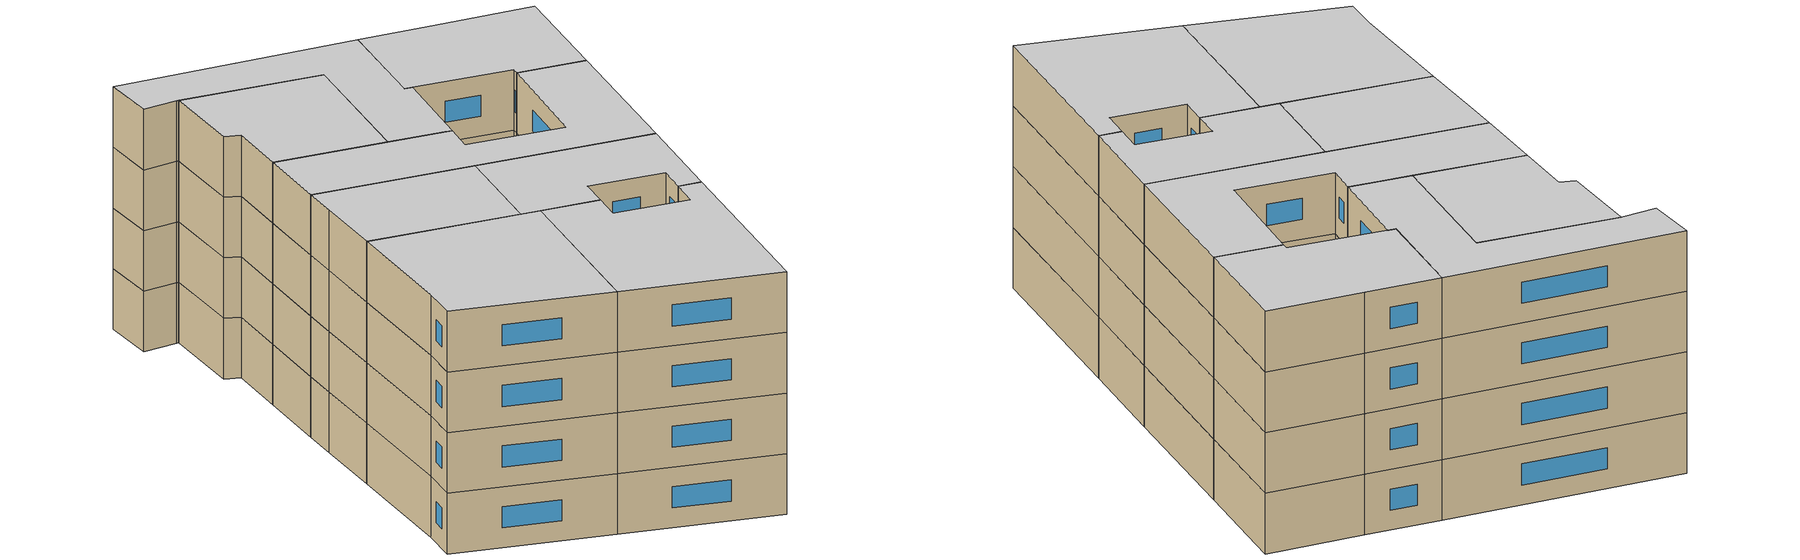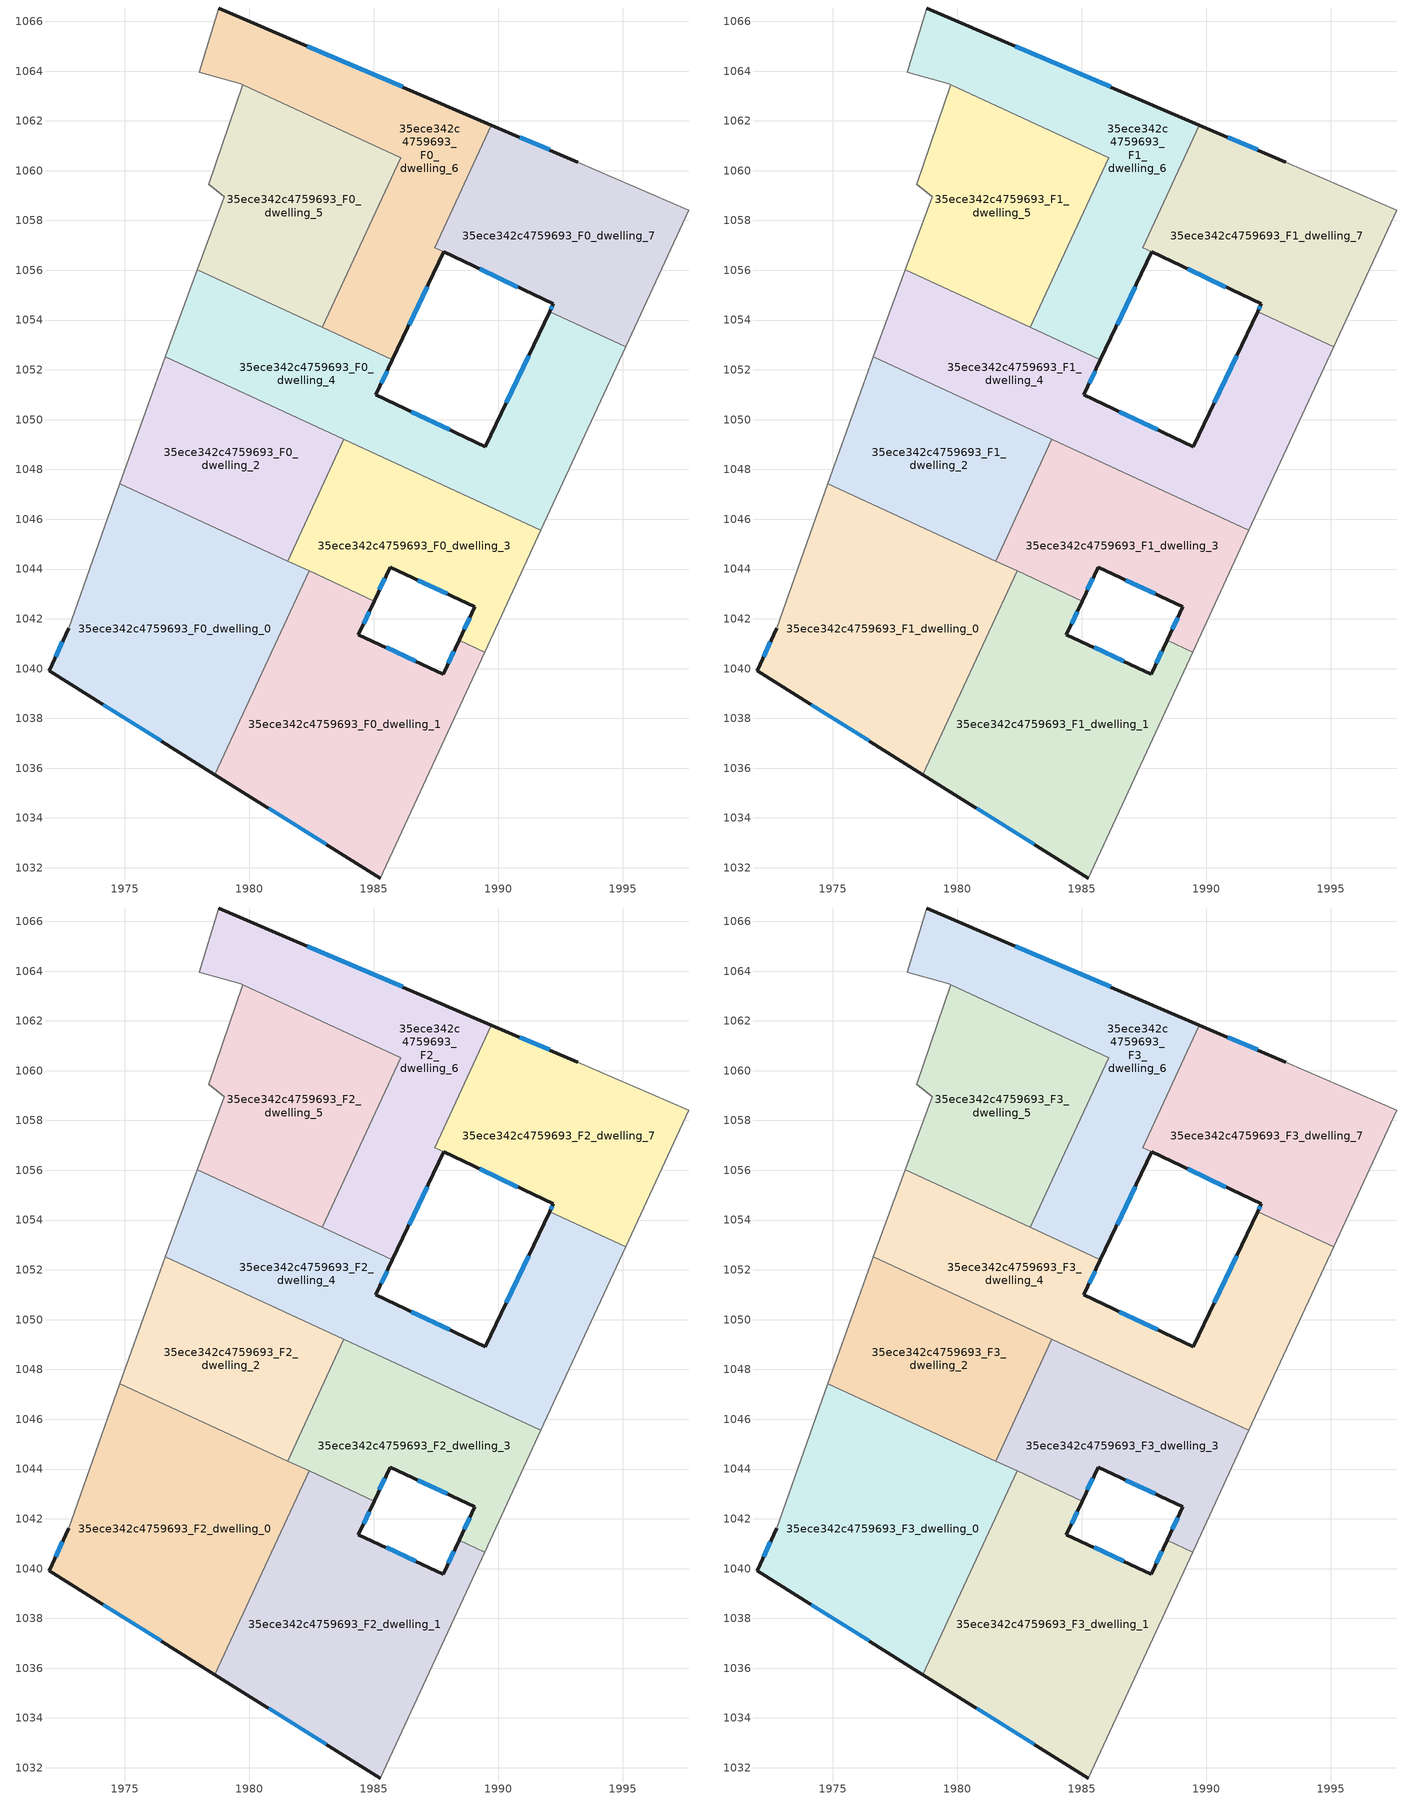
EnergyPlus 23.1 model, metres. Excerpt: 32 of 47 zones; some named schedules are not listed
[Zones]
35ece342c4759693_F0_dwelling_0
 floor ground (EU_floor_Construction): 1982.4,1043.92 1978.61,1035.74 1971.96,1039.91 1972.74,1041.63 1974.8,1047.43 z0
 wall outside (EU_wall_Construction): 1972.74,1041.63 1971.96,1039.91 1978.61,1035.74 z0:3
 wall to 35ece342c4759693_F0_dwelling_1 (EU_wall_Construction): 1978.61,1035.74 1982.4,1043.92 z0:3
 wall adiabatic (EU_wall_Construction): 1974.8,1047.43 1972.74,1041.63 z0:3
 wall to 35ece342c4759693_F0_dwelling_2 (EU_wall_Construction): 1981.54,1044.32 1974.8,1047.43 z0:3
 wall to 35ece342c4759693_F0_dwelling_3 (EU_wall_Construction): 1982.39,1043.92 1981.54,1044.32 z0:3
 window (EU_Window_Construction): 1974.12,1038.55 1976.45,1037.1 / 1972.49,1041.07 1972.21,1040.47 z0.98:2.02
35ece342c4759693_F0_dwelling_1
 floor ground (EU_floor_Construction): 1988.43,1041.14 1989.44,1040.67 1985.25,1031.59 1978.61,1035.74 1982.4,1043.92 1985.01,1042.71 1984.38,1041.37 1987.79,1039.77 z0
 wall outside (EU_wall_Construction): 1988.43,1041.14 1987.79,1039.77 1984.38,1041.37 1985.01,1042.71 / 1978.61,1035.74 1985.25,1031.59 z0:3
 wall to 35ece342c4759693_F0_dwelling_3 (EU_wall_Construction): 1989.44,1040.67 1988.43,1041.14 / 1985.01,1042.71 1982.4,1043.92 z0:3
 wall adiabatic (EU_wall_Construction): 1985.25,1031.59 1989.44,1040.67 z0:3
 window (EU_Window_Construction): 1986.68,1040.29 1985.49,1040.85 / 1988.22,1040.69 1988,1040.21 / 1980.77,1034.39 1983.09,1032.94 / 1984.58,1041.81 1984.8,1042.28 z0.98:2.02
35ece342c4759693_F0_dwelling_2
 floor ground (EU_floor_Construction): 1983.8,1049.21 1981.54,1044.32 1974.8,1047.43 1976.01,1050.85 1976.62,1052.52 z0
 wall adiabatic (EU_wall_Construction): 1976.62,1052.52 1976.01,1050.85 1974.8,1047.43 z0:3
 wall to 35ece342c4759693_F0_dwelling_3 (EU_wall_Construction): 1981.54,1044.32 1983.8,1049.21 z0:3
 wall to 35ece342c4759693_F0_dwelling_4 (EU_wall_Construction): 1983.8,1049.21 1976.62,1052.52 z0:3
35ece342c4759693_F0_dwelling_3
 floor ground (EU_floor_Construction): 1991.7,1045.55 1989.44,1040.67 1988.43,1041.14 1989.05,1042.48 1985.65,1044.08 1985.01,1042.71 1981.54,1044.32 1983.8,1049.21 z0
 wall outside (EU_wall_Construction): 1985.01,1042.71 1985.65,1044.08 1989.05,1042.48 1988.43,1041.14 z0:3
 wall adiabatic (EU_wall_Construction): 1989.44,1040.67 1991.7,1045.55 z0:3
 wall to 35ece342c4759693_F0_dwelling_4 (EU_wall_Construction): 1991.7,1045.55 1983.8,1049.21 z0:3
 window (EU_Window_Construction): 1986.75,1043.56 1987.94,1043 / 1985.22,1043.16 1985.44,1043.64 / 1988.85,1042.04 1988.63,1041.57 z0.98:2.02
35ece342c4759693_F0_dwelling_4
 floor ground (EU_floor_Construction): 1995.11,1052.93 1991.7,1045.55 1976.62,1052.52 1977.91,1056.03 1985.75,1052.41 1985.08,1051.01 1989.47,1048.91 1992.06,1054.34 z0
 wall outside (EU_wall_Construction): 1992.06,1054.34 1989.47,1048.91 1985.08,1051.01 1985.75,1052.41 z0:3
 wall adiabatic (EU_wall_Construction): 1977.91,1056.03 1976.62,1052.52 / 1991.7,1045.55 1995.11,1052.93 z0:3
 wall to 35ece342c4759693_F0_dwelling_7 (EU_wall_Construction): 1995.11,1052.93 1992.06,1054.34 z0:3
 wall to 35ece342c4759693_F0_dwelling_5 (EU_wall_Construction): 1982.93,1053.71 1977.91,1056.03 z0:3
 wall to 35ece342c4759693_F0_dwelling_6 (EU_wall_Construction): 1985.75,1052.41 1985.43,1052.55 1982.93,1053.71 z0:3
 window (EU_Window_Construction): 1985.3,1051.46 1985.53,1051.95 / 1988.04,1049.59 1986.51,1050.33 / 1991.22,1052.57 1990.31,1050.67 z0.98:2.02
35ece342c4759693_F0_dwelling_5
 floor ground (EU_floor_Construction): 1986.08,1060.51 1982.93,1053.71 1977.91,1056.03 1978.99,1058.96 1978.36,1059.46 1979.73,1063.44 z0
 wall adiabatic (EU_wall_Construction): 1979.73,1063.44 1978.36,1059.46 1978.99,1058.96 1977.91,1056.03 z0:3
 wall to 35ece342c4759693_F0_dwelling_6 (EU_wall_Construction): 1982.93,1053.71 1986.08,1060.51 1979.73,1063.44 z0:3
35ece342c4759693_F0_dwelling_6
 floor ground (EU_floor_Construction): 1989.72,1061.83 1987.45,1056.91 1987.81,1056.74 1985.75,1052.41 1985.43,1052.55 1982.93,1053.71 1986.08,1060.51 1979.73,1063.44 1979.74,1063.46 1979.64,1063.49 1977.99,1063.96 1978.77,1066.54 z0
 wall outside (EU_wall_Construction): 1989.72,1061.83 1978.77,1066.54 / 1985.75,1052.41 1987.81,1056.74 z0:3
 wall adiabatic (EU_wall_Construction): 1978.77,1066.54 1977.99,1063.96 1979.64,1063.49 1979.74,1063.46 1979.73,1063.44 z0:3
 wall to 35ece342c4759693_F0_dwelling_7 (EU_wall_Construction): 1987.81,1056.74 1987.45,1056.91 1989.72,1061.83 z0:3
 window (EU_Window_Construction): 1986.16,1063.36 1982.33,1065.01 / 1986.42,1053.82 1987.14,1055.33 z0.98:2.02
35ece342c4759693_F0_dwelling_7
 floor ground (EU_floor_Construction): 1997.65,1058.42 1995.11,1052.93 1992.06,1054.34 1992.21,1054.65 1987.81,1056.74 1987.45,1056.91 1989.72,1061.83 1993.19,1060.35 z0
 wall outside (EU_wall_Construction): 1993.19,1060.35 1989.72,1061.83 / 1987.81,1056.74 1992.21,1054.65 1992.06,1054.34 z0:3
 wall adiabatic (EU_wall_Construction): 1995.11,1052.93 1997.65,1058.42 1993.19,1060.35 z0:3
 window (EU_Window_Construction): 1992.06,1060.83 1990.85,1061.35 / 1992.16,1054.55 1992.11,1054.44 / 1989.24,1056.06 1990.78,1055.33 z0.98:2.02
35ece342c4759693_F1_dwelling_0
 floor to 35ece342c4759693_F0_dwelling_0 (EU_floor_Construction): 1982.4,1043.92 1978.61,1035.74 1971.96,1039.91 1972.74,1041.63 1974.8,1047.43 z3
 wall outside (EU_wall_Construction): 1972.74,1041.63 1971.96,1039.91 1978.61,1035.74 z3:6
 wall to 35ece342c4759693_F1_dwelling_1 (EU_wall_Construction): 1978.61,1035.74 1982.4,1043.92 z3:6
 wall adiabatic (EU_wall_Construction): 1974.8,1047.43 1972.74,1041.63 z3:6
 wall to 35ece342c4759693_F1_dwelling_2 (EU_wall_Construction): 1981.54,1044.32 1974.8,1047.43 z3:6
 wall to 35ece342c4759693_F1_dwelling_3 (EU_wall_Construction): 1982.39,1043.92 1981.54,1044.32 z3:6
 window (EU_Window_Construction): 1974.12,1038.55 1976.45,1037.1 / 1972.49,1041.07 1972.21,1040.47 z3.98:5.02
35ece342c4759693_F1_dwelling_1
 floor to 35ece342c4759693_F0_dwelling_1 (EU_floor_Construction): 1988.43,1041.14 1989.44,1040.67 1985.25,1031.59 1978.61,1035.74 1982.4,1043.92 1985.01,1042.71 1984.38,1041.37 1987.79,1039.77 z3
 wall outside (EU_wall_Construction): 1988.43,1041.14 1987.79,1039.77 1984.38,1041.37 1985.01,1042.71 / 1978.61,1035.74 1985.25,1031.59 z3:6
 wall to 35ece342c4759693_F1_dwelling_3 (EU_wall_Construction): 1989.44,1040.67 1988.43,1041.14 / 1985.01,1042.71 1982.4,1043.92 z3:6
 wall adiabatic (EU_wall_Construction): 1985.25,1031.59 1989.44,1040.67 z3:6
 window (EU_Window_Construction): 1986.68,1040.29 1985.49,1040.85 / 1988.22,1040.69 1988,1040.21 / 1980.77,1034.39 1983.09,1032.94 / 1984.58,1041.81 1984.8,1042.28 z3.98:5.02
35ece342c4759693_F1_dwelling_2
 floor to 35ece342c4759693_F0_dwelling_2 (EU_floor_Construction): 1983.8,1049.21 1981.54,1044.32 1974.8,1047.43 1976.01,1050.85 1976.62,1052.52 z3
 wall adiabatic (EU_wall_Construction): 1976.62,1052.52 1976.01,1050.85 1974.8,1047.43 z3:6
 wall to 35ece342c4759693_F1_dwelling_3 (EU_wall_Construction): 1981.54,1044.32 1983.8,1049.21 z3:6
 wall to 35ece342c4759693_F1_dwelling_4 (EU_wall_Construction): 1983.8,1049.21 1976.62,1052.52 z3:6
35ece342c4759693_F1_dwelling_3
 floor to 35ece342c4759693_F0_dwelling_3 (EU_floor_Construction): 1991.7,1045.55 1989.44,1040.67 1988.43,1041.14 1989.05,1042.48 1985.65,1044.08 1985.01,1042.71 1981.54,1044.32 1983.8,1049.21 z3
 wall outside (EU_wall_Construction): 1985.01,1042.71 1985.65,1044.08 1989.05,1042.48 1988.43,1041.14 z3:6
 wall adiabatic (EU_wall_Construction): 1989.44,1040.67 1991.7,1045.55 z3:6
 wall to 35ece342c4759693_F1_dwelling_4 (EU_wall_Construction): 1991.7,1045.55 1983.8,1049.21 z3:6
 window (EU_Window_Construction): 1986.75,1043.56 1987.94,1043 / 1985.22,1043.16 1985.44,1043.64 / 1988.85,1042.04 1988.63,1041.57 z3.98:5.02
35ece342c4759693_F1_dwelling_4
 floor to 35ece342c4759693_F0_dwelling_4 (EU_floor_Construction): 1995.11,1052.93 1991.7,1045.55 1976.62,1052.52 1977.91,1056.03 1985.75,1052.41 1985.08,1051.01 1989.47,1048.91 1992.06,1054.34 z3
 wall outside (EU_wall_Construction): 1992.06,1054.34 1989.47,1048.91 1985.08,1051.01 1985.75,1052.41 z3:6
 wall adiabatic (EU_wall_Construction): 1977.91,1056.03 1976.62,1052.52 / 1991.7,1045.55 1995.11,1052.93 z3:6
 wall to 35ece342c4759693_F1_dwelling_7 (EU_wall_Construction): 1995.11,1052.93 1992.06,1054.34 z3:6
 wall to 35ece342c4759693_F1_dwelling_5 (EU_wall_Construction): 1982.93,1053.71 1977.91,1056.03 z3:6
 wall to 35ece342c4759693_F1_dwelling_6 (EU_wall_Construction): 1985.75,1052.41 1985.43,1052.55 1982.93,1053.71 z3:6
 window (EU_Window_Construction): 1985.3,1051.46 1985.53,1051.95 / 1988.04,1049.59 1986.51,1050.33 / 1991.22,1052.57 1990.31,1050.67 z3.98:5.02
35ece342c4759693_F1_dwelling_5
 floor to 35ece342c4759693_F0_dwelling_5 (EU_floor_Construction): 1986.08,1060.51 1982.93,1053.71 1977.91,1056.03 1978.99,1058.96 1978.36,1059.46 1979.73,1063.44 z3
 wall adiabatic (EU_wall_Construction): 1979.73,1063.44 1978.36,1059.46 1978.99,1058.96 1977.91,1056.03 z3:6
 wall to 35ece342c4759693_F1_dwelling_6 (EU_wall_Construction): 1982.93,1053.71 1986.08,1060.51 1979.73,1063.44 z3:6
35ece342c4759693_F1_dwelling_6
 floor to 35ece342c4759693_F0_dwelling_6 (EU_floor_Construction): 1989.72,1061.83 1987.45,1056.91 1987.81,1056.74 1985.75,1052.41 1985.43,1052.55 1982.93,1053.71 1986.08,1060.51 1979.73,1063.44 1979.74,1063.46 1979.64,1063.49 1977.99,1063.96 1978.77,1066.54 z3
 wall outside (EU_wall_Construction): 1989.72,1061.83 1978.77,1066.54 / 1985.75,1052.41 1987.81,1056.74 z3:6
 wall adiabatic (EU_wall_Construction): 1978.77,1066.54 1977.99,1063.96 1979.64,1063.49 1979.74,1063.46 1979.73,1063.44 z3:6
 wall to 35ece342c4759693_F1_dwelling_7 (EU_wall_Construction): 1987.81,1056.74 1987.45,1056.91 1989.72,1061.83 z3:6
 window (EU_Window_Construction): 1986.16,1063.36 1982.33,1065.01 / 1986.42,1053.82 1987.14,1055.33 z3.98:5.02
35ece342c4759693_F1_dwelling_7
 floor to 35ece342c4759693_F0_dwelling_7 (EU_floor_Construction): 1997.65,1058.42 1995.11,1052.93 1992.06,1054.34 1992.21,1054.65 1987.45,1056.91 1989.72,1061.83 1993.19,1060.35 z3
 wall outside (EU_wall_Construction): 1993.19,1060.35 1989.72,1061.83 / 1987.81,1056.74 1992.21,1054.65 1992.06,1054.34 z3:6
 wall adiabatic (EU_wall_Construction): 1995.11,1052.93 1997.65,1058.42 1993.19,1060.35 z3:6
 window (EU_Window_Construction): 1992.06,1060.83 1990.85,1061.35 / 1992.16,1054.55 1992.11,1054.44 / 1989.24,1056.06 1990.78,1055.33 z3.98:5.02
35ece342c4759693_F2_dwelling_0
 floor to 35ece342c4759693_F1_dwelling_0 (EU_floor_Construction): 1982.4,1043.92 1978.61,1035.74 1971.96,1039.91 1972.74,1041.63 1974.8,1047.43 z6
 wall outside (EU_wall_Construction): 1972.74,1041.63 1971.96,1039.91 1978.61,1035.74 z6:9
 wall to 35ece342c4759693_F2_dwelling_1 (EU_wall_Construction): 1978.61,1035.74 1982.4,1043.92 z6:9
 wall adiabatic (EU_wall_Construction): 1974.8,1047.43 1972.74,1041.63 z6:9
 wall to 35ece342c4759693_F2_dwelling_2 (EU_wall_Construction): 1981.54,1044.32 1974.8,1047.43 z6:9
 wall to 35ece342c4759693_F2_dwelling_3 (EU_wall_Construction): 1982.39,1043.92 1981.54,1044.32 z6:9
 window (EU_Window_Construction): 1974.12,1038.55 1976.45,1037.1 / 1972.49,1041.07 1972.21,1040.47 z6.98:8.02
35ece342c4759693_F2_dwelling_1
 floor to 35ece342c4759693_F1_dwelling_1 (EU_floor_Construction): 1988.43,1041.14 1989.44,1040.67 1985.25,1031.59 1978.61,1035.74 1982.4,1043.92 1985.01,1042.71 1984.38,1041.37 1987.79,1039.77 z6
 wall outside (EU_wall_Construction): 1988.43,1041.14 1987.79,1039.77 1984.38,1041.37 1985.01,1042.71 / 1978.61,1035.74 1985.25,1031.59 z6:9
 wall to 35ece342c4759693_F2_dwelling_3 (EU_wall_Construction): 1989.44,1040.67 1988.43,1041.14 / 1985.01,1042.71 1982.4,1043.92 z6:9
 wall adiabatic (EU_wall_Construction): 1985.25,1031.59 1989.44,1040.67 z6:9
 window (EU_Window_Construction): 1986.68,1040.29 1985.49,1040.85 / 1988.22,1040.69 1988,1040.21 / 1980.77,1034.39 1983.09,1032.94 / 1984.58,1041.81 1984.8,1042.28 z6.98:8.02
35ece342c4759693_F2_dwelling_2
 floor to 35ece342c4759693_F1_dwelling_2 (EU_floor_Construction): 1983.8,1049.21 1981.54,1044.32 1974.8,1047.43 1976.01,1050.85 1976.62,1052.52 z6
 wall adiabatic (EU_wall_Construction): 1976.62,1052.52 1976.01,1050.85 1974.8,1047.43 z6:9
 wall to 35ece342c4759693_F2_dwelling_3 (EU_wall_Construction): 1981.54,1044.32 1983.8,1049.21 z6:9
 wall to 35ece342c4759693_F2_dwelling_4 (EU_wall_Construction): 1983.8,1049.21 1976.62,1052.52 z6:9
35ece342c4759693_F2_dwelling_3
 floor to 35ece342c4759693_F1_dwelling_3 (EU_floor_Construction): 1991.7,1045.55 1989.44,1040.67 1988.43,1041.14 1989.05,1042.48 1985.65,1044.08 1985.01,1042.71 1981.54,1044.32 1983.8,1049.21 z6
 wall outside (EU_wall_Construction): 1985.01,1042.71 1985.65,1044.08 1989.05,1042.48 1988.43,1041.14 z6:9
 wall adiabatic (EU_wall_Construction): 1989.44,1040.67 1991.7,1045.55 z6:9
 wall to 35ece342c4759693_F2_dwelling_4 (EU_wall_Construction): 1991.7,1045.55 1983.8,1049.21 z6:9
 window (EU_Window_Construction): 1986.75,1043.56 1987.94,1043 / 1985.22,1043.16 1985.44,1043.64 / 1988.85,1042.04 1988.63,1041.57 z6.98:8.02
35ece342c4759693_F2_dwelling_4
 floor to 35ece342c4759693_F1_dwelling_4 (EU_floor_Construction): 1995.11,1052.93 1991.7,1045.55 1976.62,1052.52 1977.91,1056.03 1985.75,1052.41 1985.08,1051.01 1989.47,1048.91 1992.06,1054.34 z6
 wall outside (EU_wall_Construction): 1992.06,1054.34 1989.47,1048.91 1985.08,1051.01 1985.75,1052.41 z6:9
 wall adiabatic (EU_wall_Construction): 1977.91,1056.03 1976.62,1052.52 / 1991.7,1045.55 1995.11,1052.93 z6:9
 wall to 35ece342c4759693_F2_dwelling_7 (EU_wall_Construction): 1995.11,1052.93 1992.06,1054.34 z6:9
 wall to 35ece342c4759693_F2_dwelling_5 (EU_wall_Construction): 1982.93,1053.71 1977.91,1056.03 z6:9
 wall to 35ece342c4759693_F2_dwelling_6 (EU_wall_Construction): 1985.75,1052.41 1985.43,1052.55 1982.93,1053.71 z6:9
 window (EU_Window_Construction): 1985.3,1051.46 1985.53,1051.95 / 1988.04,1049.59 1986.51,1050.33 / 1991.22,1052.57 1990.31,1050.67 z6.98:8.02
35ece342c4759693_F2_dwelling_5
 floor to 35ece342c4759693_F1_dwelling_5 (EU_floor_Construction): 1986.08,1060.51 1982.93,1053.71 1977.91,1056.03 1978.99,1058.96 1978.36,1059.46 1979.73,1063.44 z6
 wall adiabatic (EU_wall_Construction): 1979.73,1063.44 1978.36,1059.46 1978.99,1058.96 1977.91,1056.03 z6:9
 wall to 35ece342c4759693_F2_dwelling_6 (EU_wall_Construction): 1982.93,1053.71 1986.08,1060.51 1979.73,1063.44 z6:9
35ece342c4759693_F2_dwelling_6
 floor to 35ece342c4759693_F1_dwelling_6 (EU_floor_Construction): 1989.72,1061.83 1987.45,1056.91 1987.81,1056.74 1985.75,1052.41 1985.43,1052.55 1982.93,1053.71 1986.08,1060.51 1979.73,1063.44 1979.74,1063.46 1979.64,1063.49 1977.99,1063.96 1978.77,1066.54 z6
 wall outside (EU_wall_Construction): 1989.72,1061.83 1978.77,1066.54 / 1985.75,1052.41 1987.81,1056.74 z6:9
 wall adiabatic (EU_wall_Construction): 1978.77,1066.54 1977.99,1063.96 1979.64,1063.49 1979.74,1063.46 1979.73,1063.44 z6:9
 wall to 35ece342c4759693_F2_dwelling_7 (EU_wall_Construction): 1987.81,1056.74 1987.45,1056.91 1989.72,1061.83 z6:9
 window (EU_Window_Construction): 1986.16,1063.36 1982.33,1065.01 / 1986.42,1053.82 1987.14,1055.33 z6.98:8.02
35ece342c4759693_F2_dwelling_7
 floor to 35ece342c4759693_F1_dwelling_7 (EU_floor_Construction): 1997.65,1058.42 1995.11,1052.93 1992.06,1054.34 1992.21,1054.65 1987.45,1056.91 1989.72,1061.83 1993.19,1060.35 z6
 wall outside (EU_wall_Construction): 1993.19,1060.35 1989.72,1061.83 / 1987.81,1056.74 1992.21,1054.65 1992.06,1054.34 z6:9
 wall adiabatic (EU_wall_Construction): 1995.11,1052.93 1997.65,1058.42 1993.19,1060.35 z6:9
 window (EU_Window_Construction): 1992.06,1060.83 1990.85,1061.35 / 1992.16,1054.55 1992.11,1054.44 / 1989.24,1056.06 1990.78,1055.33 z6.98:8.02
35ece342c4759693_F3_dwelling_0
 floor to 35ece342c4759693_F2_dwelling_0 (EU_floor_Construction): 1982.4,1043.92 1978.61,1035.74 1971.96,1039.91 1972.74,1041.63 1974.8,1047.43 z9
 wall outside (EU_wall_Construction): 1972.74,1041.63 1971.96,1039.91 1978.61,1035.74 z9:12
 wall to 35ece342c4759693_F3_dwelling_1 (EU_wall_Construction): 1978.61,1035.74 1982.4,1043.92 z9:12
 wall adiabatic (EU_wall_Construction): 1974.8,1047.43 1972.74,1041.63 z9:12
 wall to 35ece342c4759693_F3_dwelling_2 (EU_wall_Construction): 1981.54,1044.32 1974.8,1047.43 z9:12
 wall to 35ece342c4759693_F3_dwelling_3 (EU_wall_Construction): 1982.39,1043.92 1981.54,1044.32 z9:12
 window (EU_Window_Construction): 1974.12,1038.55 1976.45,1037.1 / 1972.49,1041.07 1972.21,1040.47 z9.98:11.02
 ceiling to 35ece342c4759693_F4_dwelling_0 (EU_floor_Construction): 1978.61,1035.74 1982.4,1043.92 1974.8,1047.43 1972.74,1041.63 1971.96,1039.91 z12
35ece342c4759693_F3_dwelling_1
 floor to 35ece342c4759693_F2_dwelling_1 (EU_floor_Construction): 1988.43,1041.14 1989.44,1040.67 1985.25,1031.59 1978.61,1035.74 1982.4,1043.92 1985.01,1042.71 1984.38,1041.37 1987.79,1039.77 z9
 wall outside (EU_wall_Construction): 1988.43,1041.14 1987.79,1039.77 1984.38,1041.37 1985.01,1042.71 / 1978.61,1035.74 1985.25,1031.59 z9:12
 wall to 35ece342c4759693_F3_dwelling_3 (EU_wall_Construction): 1989.44,1040.67 1988.43,1041.14 / 1985.01,1042.71 1982.4,1043.92 z9:12
 wall adiabatic (EU_wall_Construction): 1985.25,1031.59 1989.44,1040.67 z9:12
 window (EU_Window_Construction): 1986.68,1040.29 1985.49,1040.85 / 1988.22,1040.69 1988,1040.21 / 1980.77,1034.39 1983.09,1032.94 / 1984.58,1041.81 1984.8,1042.28 z9.98:11.02
 ceiling to 35ece342c4759693_F4_dwelling_1 (EU_floor_Construction): 1985.25,1031.59 1989.44,1040.67 1988.43,1041.14 1987.79,1039.77 1984.38,1041.37 1985.01,1042.71 1982.4,1043.92 1978.61,1035.74 z12
35ece342c4759693_F3_dwelling_2
 floor to 35ece342c4759693_F2_dwelling_2 (EU_floor_Construction): 1983.8,1049.21 1981.54,1044.32 1974.8,1047.43 1976.01,1050.85 1976.62,1052.52 z9
 wall adiabatic (EU_wall_Construction): 1976.62,1052.52 1976.01,1050.85 1974.8,1047.43 z9:12
 wall to 35ece342c4759693_F3_dwelling_3 (EU_wall_Construction): 1981.54,1044.32 1983.8,1049.21 z9:12
 wall to 35ece342c4759693_F3_dwelling_4 (EU_wall_Construction): 1983.8,1049.21 1976.62,1052.52 z9:12
 ceiling to 35ece342c4759693_F4_dwelling_2 (EU_floor_Construction): 1981.54,1044.32 1983.8,1049.21 1976.62,1052.52 1976.01,1050.85 1974.8,1047.43 z12
35ece342c4759693_F3_dwelling_3
 floor to 35ece342c4759693_F2_dwelling_3 (EU_floor_Construction): 1991.7,1045.55 1989.44,1040.67 1988.43,1041.14 1989.05,1042.48 1985.65,1044.08 1985.01,1042.71 1981.54,1044.32 1983.8,1049.21 z9
 wall outside (EU_wall_Construction): 1985.01,1042.71 1985.65,1044.08 1989.05,1042.48 1988.43,1041.14 z9:12
 wall adiabatic (EU_wall_Construction): 1989.44,1040.67 1991.7,1045.55 z9:12
 wall to 35ece342c4759693_F3_dwelling_4 (EU_wall_Construction): 1991.7,1045.55 1983.8,1049.21 z9:12
 window (EU_Window_Construction): 1986.75,1043.56 1987.94,1043 / 1985.22,1043.16 1985.44,1043.64 / 1988.85,1042.04 1988.63,1041.57 z9.98:11.02
 ceiling to 35ece342c4759693_F4_dwelling_3 (EU_floor_Construction): 1989.44,1040.67 1991.7,1045.55 1983.8,1049.21 1981.54,1044.32 1985.01,1042.71 1985.65,1044.08 1989.05,1042.48 1988.43,1041.14 z12
35ece342c4759693_F3_dwelling_4
 floor to 35ece342c4759693_F2_dwelling_4 (EU_floor_Construction): 1995.11,1052.93 1991.7,1045.55 1976.62,1052.52 1977.91,1056.03 1985.75,1052.41 1985.08,1051.01 1989.47,1048.91 1992.06,1054.34 z9
 wall outside (EU_wall_Construction): 1992.06,1054.34 1989.47,1048.91 1985.08,1051.01 1985.75,1052.41 z9:12
 wall adiabatic (EU_wall_Construction): 1977.91,1056.03 1976.62,1052.52 / 1991.7,1045.55 1995.11,1052.93 z9:12
 wall to 35ece342c4759693_F3_dwelling_7 (EU_wall_Construction): 1995.11,1052.93 1992.06,1054.34 z9:12
 wall to 35ece342c4759693_F3_dwelling_5 (EU_wall_Construction): 1982.93,1053.71 1977.91,1056.03 z9:12
 wall to 35ece342c4759693_F3_dwelling_6 (EU_wall_Construction): 1985.75,1052.41 1985.43,1052.55 1982.93,1053.71 z9:12
 window (EU_Window_Construction): 1985.3,1051.46 1985.53,1051.95 / 1988.04,1049.59 1986.51,1050.33 / 1991.22,1052.57 1990.31,1050.67 z9.98:11.02
 ceiling to 35ece342c4759693_F4_dwelling_4 (EU_floor_Construction): 1991.7,1045.55 1995.11,1052.93 1992.06,1054.34 1989.47,1048.91 1985.08,1051.01 1985.75,1052.41 1977.91,1056.03 1976.62,1052.52 z12
35ece342c4759693_F3_dwelling_5
 floor to 35ece342c4759693_F2_dwelling_5 (EU_floor_Construction): 1986.08,1060.51 1982.93,1053.71 1977.91,1056.03 1978.99,1058.96 1978.36,1059.46 1979.73,1063.44 z9
 wall adiabatic (EU_wall_Construction): 1979.73,1063.44 1978.36,1059.46 1978.99,1058.96 1977.91,1056.03 z9:12
 wall to 35ece342c4759693_F3_dwelling_6 (EU_wall_Construction): 1982.93,1053.71 1986.08,1060.51 1979.73,1063.44 z9:12
 ceiling to 35ece342c4759693_F4_dwelling_5 (EU_floor_Construction): 1982.93,1053.71 1986.08,1060.51 1979.73,1063.44 1978.36,1059.46 1978.99,1058.96 1977.91,1056.03 z12
35ece342c4759693_F3_dwelling_6
 floor to 35ece342c4759693_F2_dwelling_6 (EU_floor_Construction): 1989.72,1061.83 1987.45,1056.91 1987.81,1056.74 1985.75,1052.41 1985.43,1052.55 1982.93,1053.71 1986.08,1060.51 1979.73,1063.44 1979.74,1063.46 1979.64,1063.49 1977.99,1063.96 1978.77,1066.54 z9
 wall outside (EU_wall_Construction): 1989.72,1061.83 1978.77,1066.54 / 1985.75,1052.41 1987.81,1056.74 z9:12
 wall adiabatic (EU_wall_Construction): 1978.77,1066.54 1977.99,1063.96 1979.64,1063.49 1979.74,1063.46 1979.73,1063.44 z9:12
 wall to 35ece342c4759693_F3_dwelling_7 (EU_wall_Construction): 1987.81,1056.74 1987.45,1056.91 1989.72,1061.83 z9:12
 window (EU_Window_Construction): 1986.16,1063.36 1982.33,1065.01 / 1986.42,1053.82 1987.14,1055.33 z9.98:11.02
 ceiling to 35ece342c4759693_F4_dwelling_6 (EU_floor_Construction): 1985.75,1052.41 1987.81,1056.74 1987.45,1056.91 1989.72,1061.83 1978.77,1066.54 1977.99,1063.96 1979.64,1063.49 1979.74,1063.46 1979.73,1063.44 1986.08,1060.51 1982.93,1053.71 1985.43,1052.55 z12
35ece342c4759693_F3_dwelling_7
 floor to 35ece342c4759693_F2_dwelling_7 (EU_floor_Construction): 1997.65,1058.42 1995.11,1052.93 1992.06,1054.34 1992.21,1054.65 1987.45,1056.91 1989.72,1061.83 1993.19,1060.35 z9
 wall outside (EU_wall_Construction): 1993.19,1060.35 1989.72,1061.83 / 1987.81,1056.74 1992.21,1054.65 1992.06,1054.34 z9:12
 wall adiabatic (EU_wall_Construction): 1995.11,1052.93 1997.65,1058.42 1993.19,1060.35 z9:12
 window (EU_Window_Construction): 1992.06,1060.83 1990.85,1061.35 / 1992.16,1054.55 1992.11,1054.44 / 1989.24,1056.06 1990.78,1055.33 z9.98:11.02
 ceiling to 35ece342c4759693_F4_dwelling_7 (EU_floor_Construction): 1995.11,1052.93 1997.65,1058.42 1993.19,1060.35 1989.72,1061.83 1987.45,1056.91 1992.21,1054.65 1992.06,1054.34 z12
[Building]
EU S2 Campaign: North Axis=0; Terrain=City; Solar Distribution=FullExterior
[Site:Location]
Bologna: Latitude=44.5; Longitude=11.25; Time Zone=1; Elevation=37
[SizingPeriod:WeatherFileDays]
AnnualSizingPeriod: Begin Month=1; Begin Day of Month=1; End Month=12; End Day of Month=31; Day of Week for Start Day=Monday; Use Weather File Daylight Saving Period=No; Use Weather File Rain and Snow Indicators=No
[MATERIAL]
EU_InternalMass_Material: Roughness=MediumRough; Thickness=0.1; Conductivity=1; Density=1800; Specific Heat=900; Thermal Absorptance=0.9; Solar Absorptance=0.7; Visible Absorptance=0.7
[MATERIAL:NOMASS] Roughness=MediumRough; Thermal Absorptance=0.9; Solar Absorptance=0.7; Visible Absorptance=0.7
Name | Thermal Resistance
EU_wall_NoMass | 0.905828
EU_floor_NoMass | 0.67114
[WINDOWMATERIAL:SIMPLEGLAZINGSYSTEM]
EU_Window_SimpleGlazing: UFactor=4.52486; Solar Heat Gain Coefficient=0.85; Visible Transmittance=0.85
[CONSTRUCTION]
EU_wall_Construction: EU_wall_NoMass
EU_floor_Construction: EU_floor_NoMass
EU_Window_Construction: EU_Window_SimpleGlazing
EU_InternalMass_Construction: EU_InternalMass_Material
[ZONE] Type=1; Multiplier=1; Ceiling Height=autocalculate; Floor Area=autocalculate; Part of Total Floor Area=Yes
Name | Volume
35ece342c4759693_F0_dwelling_0; 35ece342c4759693_F1_dwelling_0; 35ece342c4759693_F2_dwelling_0; 35ece342c4759693_F3_dwelling_0 | 204.507
35ece342c4759693_F0_dwelling_1; 35ece342c4759693_F1_dwelling_1; 35ece342c4759693_F2_dwelling_1; 35ece342c4759693_F3_dwelling_1 | 204.53
35ece342c4759693_F0_dwelling_2; 35ece342c4759693_F1_dwelling_2; 35ece342c4759693_F2_dwelling_2; 35ece342c4759693_F3_dwelling_2 | 123.865
35ece342c4759693_F0_dwelling_3; 35ece342c4759693_F1_dwelling_3; 35ece342c4759693_F2_dwelling_3; 35ece342c4759693_F3_dwelling_3 | 123.864
35ece342c4759693_F0_dwelling_4; 35ece342c4759693_F1_dwelling_4; 35ece342c4759693_F2_dwelling_4; 35ece342c4759693_F3_dwelling_4 | 208.966
35ece342c4759693_F0_dwelling_5; 35ece342c4759693_F1_dwelling_5; 35ece342c4759693_F2_dwelling_5; 35ece342c4759693_F3_dwelling_5 | 141.473
35ece342c4759693_F0_dwelling_6; 35ece342c4759693_F1_dwelling_6; 35ece342c4759693_F2_dwelling_6; 35ece342c4759693_F3_dwelling_6 | 158.564
35ece342c4759693_F0_dwelling_7 | 147.823
35ece342c4759693_F1_dwelling_7; 35ece342c4759693_F2_dwelling_7; 35ece342c4759693_F3_dwelling_7 | 147.789
[INTERNALMASS] Construction=EU_InternalMass_Construction
Name | Zone or ZoneList | Surface Area
35ece342c4759693_F0_dwelling_0_EU_InternalMass | 35ece342c4759693_F0_dwelling_0 | 68.169
35ece342c4759693_F0_dwelling_1_EU_InternalMass | 35ece342c4759693_F0_dwelling_1 | 68.1761
35ece342c4759693_F0_dwelling_2_EU_InternalMass | 35ece342c4759693_F0_dwelling_2 | 41.2886
35ece342c4759693_F0_dwelling_3_EU_InternalMass | 35ece342c4759693_F0_dwelling_3 | 41.2877
35ece342c4759693_F0_dwelling_4_EU_InternalMass | 35ece342c4759693_F0_dwelling_4 | 69.6563
35ece342c4759693_F0_dwelling_5_EU_InternalMass | 35ece342c4759693_F0_dwelling_5 | 47.1581
35ece342c4759693_F0_dwelling_6_EU_InternalMass | 35ece342c4759693_F0_dwelling_6 | 52.8546
35ece342c4759693_F0_dwelling_7_EU_InternalMass | 35ece342c4759693_F0_dwelling_7 | 49.2739
35ece342c4759693_F1_dwelling_0_EU_InternalMass | 35ece342c4759693_F1_dwelling_0 | 68.169
35ece342c4759693_F1_dwelling_1_EU_InternalMass | 35ece342c4759693_F1_dwelling_1 | 68.1761
35ece342c4759693_F1_dwelling_2_EU_InternalMass | 35ece342c4759693_F1_dwelling_2 | 41.2886
35ece342c4759693_F1_dwelling_3_EU_InternalMass | 35ece342c4759693_F1_dwelling_3 | 41.2877
35ece342c4759693_F1_dwelling_4_EU_InternalMass | 35ece342c4759693_F1_dwelling_4 | 69.6563
35ece342c4759693_F1_dwelling_5_EU_InternalMass | 35ece342c4759693_F1_dwelling_5 | 47.1581
35ece342c4759693_F1_dwelling_6_EU_InternalMass | 35ece342c4759693_F1_dwelling_6 | 52.8546
35ece342c4759693_F1_dwelling_7_EU_InternalMass | 35ece342c4759693_F1_dwelling_7 | 49.2739
35ece342c4759693_F2_dwelling_0_EU_InternalMass | 35ece342c4759693_F2_dwelling_0 | 68.169
35ece342c4759693_F2_dwelling_1_EU_InternalMass | 35ece342c4759693_F2_dwelling_1 | 68.1761
35ece342c4759693_F2_dwelling_2_EU_InternalMass | 35ece342c4759693_F2_dwelling_2 | 41.2886
35ece342c4759693_F2_dwelling_3_EU_InternalMass | 35ece342c4759693_F2_dwelling_3 | 41.2877
35ece342c4759693_F2_dwelling_4_EU_InternalMass | 35ece342c4759693_F2_dwelling_4 | 69.6563
35ece342c4759693_F2_dwelling_5_EU_InternalMass | 35ece342c4759693_F2_dwelling_5 | 47.1581
35ece342c4759693_F2_dwelling_6_EU_InternalMass | 35ece342c4759693_F2_dwelling_6 | 52.8546
35ece342c4759693_F2_dwelling_7_EU_InternalMass | 35ece342c4759693_F2_dwelling_7 | 49.2739
35ece342c4759693_F3_dwelling_0_EU_InternalMass | 35ece342c4759693_F3_dwelling_0 | 68.169
35ece342c4759693_F3_dwelling_1_EU_InternalMass | 35ece342c4759693_F3_dwelling_1 | 68.1761
35ece342c4759693_F3_dwelling_2_EU_InternalMass | 35ece342c4759693_F3_dwelling_2 | 41.2886
35ece342c4759693_F3_dwelling_3_EU_InternalMass | 35ece342c4759693_F3_dwelling_3 | 41.2877
35ece342c4759693_F3_dwelling_4_EU_InternalMass | 35ece342c4759693_F3_dwelling_4 | 69.6563
35ece342c4759693_F3_dwelling_5_EU_InternalMass | 35ece342c4759693_F3_dwelling_5 | 47.1581
35ece342c4759693_F3_dwelling_6_EU_InternalMass | 35ece342c4759693_F3_dwelling_6 | 52.8546
35ece342c4759693_F3_dwelling_7_EU_InternalMass | 35ece342c4759693_F3_dwelling_7 | 49.2739
[OTHEREQUIPMENT] Fuel Type=Electricity; Design Level Calculation Method=Watts/Area; Power per Zone Floor Area=1; Fraction Latent=0; Fraction Radiant=0; Fraction Lost=0; Carbon Dioxide Generation Rate=0; EndUse Subcategory=EU_Step8_InternalGains
Name | Zone or ZoneList or Space or SpaceList | Schedule
EU_Step8_InternalGain_35ece342c4759693_F0_dwelling_0_f000 | 35ece342c4759693_F0_dwelling_0 | EU_Step8_GainSchedule_35ece342c4759693_F0_dwelling_0_f000
EU_Step8_InternalGain_35ece342c4759693_F0_dwelling_1_f000 | 35ece342c4759693_F0_dwelling_1 | EU_Step8_GainSchedule_35ece342c4759693_F0_dwelling_1_f000
EU_Step8_InternalGain_35ece342c4759693_F0_dwelling_2_f000 | 35ece342c4759693_F0_dwelling_2 | EU_Step8_GainSchedule_35ece342c4759693_F0_dwelling_2_f000
EU_Step8_InternalGain_35ece342c4759693_F0_dwelling_3_f000 | 35ece342c4759693_F0_dwelling_3 | EU_Step8_GainSchedule_35ece342c4759693_F0_dwelling_3_f000
EU_Step8_InternalGain_35ece342c4759693_F0_dwelling_4_f000 | 35ece342c4759693_F0_dwelling_4 | EU_Step8_GainSchedule_35ece342c4759693_F0_dwelling_4_f000
EU_Step8_InternalGain_35ece342c4759693_F0_dwelling_5_f000 | 35ece342c4759693_F0_dwelling_5 | EU_Step8_GainSchedule_35ece342c4759693_F0_dwelling_5_f000
EU_Step8_InternalGain_35ece342c4759693_F0_dwelling_6_f000 | 35ece342c4759693_F0_dwelling_6 | EU_Step8_GainSchedule_35ece342c4759693_F0_dwelling_6_f000
EU_Step8_InternalGain_35ece342c4759693_F0_dwelling_7_f000 | 35ece342c4759693_F0_dwelling_7 | EU_Step8_GainSchedule_35ece342c4759693_F0_dwelling_7_f000
EU_Step8_InternalGain_35ece342c4759693_F1_dwelling_0_f000 | 35ece342c4759693_F1_dwelling_0 | EU_Step8_GainSchedule_35ece342c4759693_F1_dwelling_0_f000
EU_Step8_InternalGain_35ece342c4759693_F1_dwelling_1_f000 | 35ece342c4759693_F1_dwelling_1 | EU_Step8_GainSchedule_35ece342c4759693_F1_dwelling_1_f000
EU_Step8_InternalGain_35ece342c4759693_F1_dwelling_2_f000 | 35ece342c4759693_F1_dwelling_2 | EU_Step8_GainSchedule_35ece342c4759693_F1_dwelling_2_f000
EU_Step8_InternalGain_35ece342c4759693_F1_dwelling_3_f000 | 35ece342c4759693_F1_dwelling_3 | EU_Step8_GainSchedule_35ece342c4759693_F1_dwelling_3_f000
EU_Step8_InternalGain_35ece342c4759693_F1_dwelling_4_f000 | 35ece342c4759693_F1_dwelling_4 | EU_Step8_GainSchedule_35ece342c4759693_F1_dwelling_4_f000
EU_Step8_InternalGain_35ece342c4759693_F1_dwelling_5_f000 | 35ece342c4759693_F1_dwelling_5 | EU_Step8_GainSchedule_35ece342c4759693_F1_dwelling_5_f000
EU_Step8_InternalGain_35ece342c4759693_F1_dwelling_6_f000 | 35ece342c4759693_F1_dwelling_6 | EU_Step8_GainSchedule_35ece342c4759693_F1_dwelling_6_f000
EU_Step8_InternalGain_35ece342c4759693_F1_dwelling_7_f000 | 35ece342c4759693_F1_dwelling_7 | EU_Step8_GainSchedule_35ece342c4759693_F1_dwelling_7_f000
EU_Step8_InternalGain_35ece342c4759693_F2_dwelling_0_f000 | 35ece342c4759693_F2_dwelling_0 | EU_Step8_GainSchedule_35ece342c4759693_F2_dwelling_0_f000
EU_Step8_InternalGain_35ece342c4759693_F2_dwelling_1_f000 | 35ece342c4759693_F2_dwelling_1 | EU_Step8_GainSchedule_35ece342c4759693_F2_dwelling_1_f000
EU_Step8_InternalGain_35ece342c4759693_F2_dwelling_2_f000 | 35ece342c4759693_F2_dwelling_2 | EU_Step8_GainSchedule_35ece342c4759693_F2_dwelling_2_f000
EU_Step8_InternalGain_35ece342c4759693_F2_dwelling_3_f000 | 35ece342c4759693_F2_dwelling_3 | EU_Step8_GainSchedule_35ece342c4759693_F2_dwelling_3_f000
EU_Step8_InternalGain_35ece342c4759693_F2_dwelling_4_f000 | 35ece342c4759693_F2_dwelling_4 | EU_Step8_GainSchedule_35ece342c4759693_F2_dwelling_4_f000
EU_Step8_InternalGain_35ece342c4759693_F2_dwelling_5_f000 | 35ece342c4759693_F2_dwelling_5 | EU_Step8_GainSchedule_35ece342c4759693_F2_dwelling_5_f000
EU_Step8_InternalGain_35ece342c4759693_F2_dwelling_6_f000 | 35ece342c4759693_F2_dwelling_6 | EU_Step8_GainSchedule_35ece342c4759693_F2_dwelling_6_f000
EU_Step8_InternalGain_35ece342c4759693_F2_dwelling_7_f000 | 35ece342c4759693_F2_dwelling_7 | EU_Step8_GainSchedule_35ece342c4759693_F2_dwelling_7_f000
EU_Step8_InternalGain_35ece342c4759693_F3_dwelling_0_f000 | 35ece342c4759693_F3_dwelling_0 | EU_Step8_GainSchedule_35ece342c4759693_F3_dwelling_0_f000
EU_Step8_InternalGain_35ece342c4759693_F3_dwelling_1_f000 | 35ece342c4759693_F3_dwelling_1 | EU_Step8_GainSchedule_35ece342c4759693_F3_dwelling_1_f000
EU_Step8_InternalGain_35ece342c4759693_F3_dwelling_2_f000 | 35ece342c4759693_F3_dwelling_2 | EU_Step8_GainSchedule_35ece342c4759693_F3_dwelling_2_f000
EU_Step8_InternalGain_35ece342c4759693_F3_dwelling_3_f000 | 35ece342c4759693_F3_dwelling_3 | EU_Step8_GainSchedule_35ece342c4759693_F3_dwelling_3_f000
EU_Step8_InternalGain_35ece342c4759693_F3_dwelling_4_f000 | 35ece342c4759693_F3_dwelling_4 | EU_Step8_GainSchedule_35ece342c4759693_F3_dwelling_4_f000
EU_Step8_InternalGain_35ece342c4759693_F3_dwelling_5_f000 | 35ece342c4759693_F3_dwelling_5 | EU_Step8_GainSchedule_35ece342c4759693_F3_dwelling_5_f000
EU_Step8_InternalGain_35ece342c4759693_F3_dwelling_6_f000 | 35ece342c4759693_F3_dwelling_6 | EU_Step8_GainSchedule_35ece342c4759693_F3_dwelling_6_f000
EU_Step8_InternalGain_35ece342c4759693_F3_dwelling_7_f000 | 35ece342c4759693_F3_dwelling_7 | EU_Step8_GainSchedule_35ece342c4759693_F3_dwelling_7_f000
[ZONEVENTILATION:DESIGNFLOWRATE] Schedule=EU_AlwaysOn; Design Flow Rate Calculation Method=AirChanges/Hour; Air Changes per Hour=0.73129; Ventilation Type=Natural; Fan Pressure Rise=0; Fan Total Efficiency=1; Constant Term Coefficient=1; Temperature Term Coefficient=0; Velocity Term Coefficient=0; Velocity Squared Term Coefficient=0; Minimum Indoor Temperature=-100; Maximum Indoor Temperature=100; Delta Temperature=-100; Minimum Outdoor Temperature=-100; Maximum Outdoor Temperature=100; Maximum Wind Speed=40
Name | Zone or ZoneList or Space or SpaceList
EU_ConstantAir_35ece342c4759693_F0_dwelling_0 | 35ece342c4759693_F0_dwelling_0
EU_ConstantAir_35ece342c4759693_F0_dwelling_1 | 35ece342c4759693_F0_dwelling_1
EU_ConstantAir_35ece342c4759693_F0_dwelling_2 | 35ece342c4759693_F0_dwelling_2
EU_ConstantAir_35ece342c4759693_F0_dwelling_3 | 35ece342c4759693_F0_dwelling_3
EU_ConstantAir_35ece342c4759693_F0_dwelling_4 | 35ece342c4759693_F0_dwelling_4
EU_ConstantAir_35ece342c4759693_F0_dwelling_5 | 35ece342c4759693_F0_dwelling_5
EU_ConstantAir_35ece342c4759693_F0_dwelling_6 | 35ece342c4759693_F0_dwelling_6
EU_ConstantAir_35ece342c4759693_F0_dwelling_7 | 35ece342c4759693_F0_dwelling_7
EU_ConstantAir_35ece342c4759693_F1_dwelling_0 | 35ece342c4759693_F1_dwelling_0
EU_ConstantAir_35ece342c4759693_F1_dwelling_1 | 35ece342c4759693_F1_dwelling_1
EU_ConstantAir_35ece342c4759693_F1_dwelling_2 | 35ece342c4759693_F1_dwelling_2
EU_ConstantAir_35ece342c4759693_F1_dwelling_3 | 35ece342c4759693_F1_dwelling_3
EU_ConstantAir_35ece342c4759693_F1_dwelling_4 | 35ece342c4759693_F1_dwelling_4
EU_ConstantAir_35ece342c4759693_F1_dwelling_5 | 35ece342c4759693_F1_dwelling_5
EU_ConstantAir_35ece342c4759693_F1_dwelling_6 | 35ece342c4759693_F1_dwelling_6
EU_ConstantAir_35ece342c4759693_F1_dwelling_7 | 35ece342c4759693_F1_dwelling_7
EU_ConstantAir_35ece342c4759693_F2_dwelling_0 | 35ece342c4759693_F2_dwelling_0
EU_ConstantAir_35ece342c4759693_F2_dwelling_1 | 35ece342c4759693_F2_dwelling_1
EU_ConstantAir_35ece342c4759693_F2_dwelling_2 | 35ece342c4759693_F2_dwelling_2
EU_ConstantAir_35ece342c4759693_F2_dwelling_3 | 35ece342c4759693_F2_dwelling_3
EU_ConstantAir_35ece342c4759693_F2_dwelling_4 | 35ece342c4759693_F2_dwelling_4
EU_ConstantAir_35ece342c4759693_F2_dwelling_5 | 35ece342c4759693_F2_dwelling_5
EU_ConstantAir_35ece342c4759693_F2_dwelling_6 | 35ece342c4759693_F2_dwelling_6
EU_ConstantAir_35ece342c4759693_F2_dwelling_7 | 35ece342c4759693_F2_dwelling_7
EU_ConstantAir_35ece342c4759693_F3_dwelling_0 | 35ece342c4759693_F3_dwelling_0
EU_ConstantAir_35ece342c4759693_F3_dwelling_1 | 35ece342c4759693_F3_dwelling_1
EU_ConstantAir_35ece342c4759693_F3_dwelling_2 | 35ece342c4759693_F3_dwelling_2
EU_ConstantAir_35ece342c4759693_F3_dwelling_3 | 35ece342c4759693_F3_dwelling_3
EU_ConstantAir_35ece342c4759693_F3_dwelling_4 | 35ece342c4759693_F3_dwelling_4
EU_ConstantAir_35ece342c4759693_F3_dwelling_5 | 35ece342c4759693_F3_dwelling_5
EU_ConstantAir_35ece342c4759693_F3_dwelling_6 | 35ece342c4759693_F3_dwelling_6
EU_ConstantAir_35ece342c4759693_F3_dwelling_7 | 35ece342c4759693_F3_dwelling_7
[HVACTEMPLATE:ZONE:IDEALLOADSAIRSYSTEM] System Availability Schedule=EU_AlwaysOn; Maximum Heating Supply Air Temperature=50; Minimum Cooling Supply Air Temperature=13; Maximum Heating Supply Air Humidity Ratio=0.0156; Minimum Cooling Supply Air Humidity Ratio=0.0077; Heating Limit=NoLimit; Cooling Limit=NoLimit; Heating Availability Schedule=EU_AlwaysOn; Cooling Availability Schedule=EU_CoolingOff; Dehumidification Control Type=ConstantSensibleHeatRatio; Cooling Sensible Heat Ratio=0.7; Dehumidification Setpoint=60; Humidification Control Type=None; Humidification Setpoint=30; Outdoor Air Method=None; Outdoor Air Flow Rate per Person=0.00944; Outdoor Air Flow Rate per Zone Floor Area=0; Outdoor Air Flow Rate per Zone=0; Demand Controlled Ventilation Type=None; Outdoor Air Economizer Type=NoEconomizer; Heat Recovery Type=None; Sensible Heat Recovery Effectiveness=0.7; Latent Heat Recovery Effectiveness=0.65
Name | Template Thermostat
35ece342c4759693_F0_dwelling_0 | EU_HeatOnly_35ece342c4759693_F0_dwelling_0
35ece342c4759693_F0_dwelling_1 | EU_HeatOnly_35ece342c4759693_F0_dwelling_1
35ece342c4759693_F0_dwelling_2 | EU_HeatOnly_35ece342c4759693_F0_dwelling_2
35ece342c4759693_F0_dwelling_3 | EU_HeatOnly_35ece342c4759693_F0_dwelling_3
35ece342c4759693_F0_dwelling_4 | EU_HeatOnly_35ece342c4759693_F0_dwelling_4
35ece342c4759693_F0_dwelling_5 | EU_HeatOnly_35ece342c4759693_F0_dwelling_5
35ece342c4759693_F0_dwelling_6 | EU_HeatOnly_35ece342c4759693_F0_dwelling_6
35ece342c4759693_F0_dwelling_7 | EU_HeatOnly_35ece342c4759693_F0_dwelling_7
35ece342c4759693_F1_dwelling_0 | EU_HeatOnly_35ece342c4759693_F1_dwelling_0
35ece342c4759693_F1_dwelling_1 | EU_HeatOnly_35ece342c4759693_F1_dwelling_1
35ece342c4759693_F1_dwelling_2 | EU_HeatOnly_35ece342c4759693_F1_dwelling_2
35ece342c4759693_F1_dwelling_3 | EU_HeatOnly_35ece342c4759693_F1_dwelling_3
35ece342c4759693_F1_dwelling_4 | EU_HeatOnly_35ece342c4759693_F1_dwelling_4
35ece342c4759693_F1_dwelling_5 | EU_HeatOnly_35ece342c4759693_F1_dwelling_5
35ece342c4759693_F1_dwelling_6 | EU_HeatOnly_35ece342c4759693_F1_dwelling_6
35ece342c4759693_F1_dwelling_7 | EU_HeatOnly_35ece342c4759693_F1_dwelling_7
35ece342c4759693_F2_dwelling_0 | EU_HeatOnly_35ece342c4759693_F2_dwelling_0
35ece342c4759693_F2_dwelling_1 | EU_HeatOnly_35ece342c4759693_F2_dwelling_1
35ece342c4759693_F2_dwelling_2 | EU_HeatOnly_35ece342c4759693_F2_dwelling_2
35ece342c4759693_F2_dwelling_3 | EU_HeatOnly_35ece342c4759693_F2_dwelling_3
35ece342c4759693_F2_dwelling_4 | EU_HeatOnly_35ece342c4759693_F2_dwelling_4
35ece342c4759693_F2_dwelling_5 | EU_HeatOnly_35ece342c4759693_F2_dwelling_5
35ece342c4759693_F2_dwelling_6 | EU_HeatOnly_35ece342c4759693_F2_dwelling_6
35ece342c4759693_F2_dwelling_7 | EU_HeatOnly_35ece342c4759693_F2_dwelling_7
35ece342c4759693_F3_dwelling_0 | EU_HeatOnly_35ece342c4759693_F3_dwelling_0
35ece342c4759693_F3_dwelling_1 | EU_HeatOnly_35ece342c4759693_F3_dwelling_1
35ece342c4759693_F3_dwelling_2 | EU_HeatOnly_35ece342c4759693_F3_dwelling_2
35ece342c4759693_F3_dwelling_3 | EU_HeatOnly_35ece342c4759693_F3_dwelling_3
35ece342c4759693_F3_dwelling_4 | EU_HeatOnly_35ece342c4759693_F3_dwelling_4
35ece342c4759693_F3_dwelling_5 | EU_HeatOnly_35ece342c4759693_F3_dwelling_5
35ece342c4759693_F3_dwelling_6 | EU_HeatOnly_35ece342c4759693_F3_dwelling_6
35ece342c4759693_F3_dwelling_7 | EU_HeatOnly_35ece342c4759693_F3_dwelling_7
[SIZING:ZONE] Zone Cooling Design Supply Air Temperature Input Method=SupplyAirTemperature; Zone Cooling Design Supply Air Temperature=13; Zone Heating Design Supply Air Temperature Input Method=SupplyAirTemperature; Zone Heating Design Supply Air Temperature=50; Zone Cooling Design Supply Air Humidity Ratio=0.008; Zone Heating Design Supply Air Humidity Ratio=0.008; Cooling Design Air Flow Method=DesignDay; Cooling Design Air Flow Rate=0; Cooling Minimum Air Flow per Zone Floor Area=0.000762; Cooling Minimum Air Flow=0; Cooling Minimum Air Flow Fraction=0.2; Heating Design Air Flow Method=DesignDay; Heating Design Air Flow Rate=0; Heating Maximum Air Flow per Zone Floor Area=0.002032; Heating Maximum Air Flow=0.141576; Heating Maximum Air Flow Fraction=0.3; Account for Dedicated Outdoor Air System=No; Dedicated Outdoor Air System Control Strategy=NeutralSupplyAir; Dedicated Outdoor Air Low Setpoint Temperature for Design=autosize; Dedicated Outdoor Air High Setpoint Temperature for Design=autosize; Zone Load Sizing Method=Sensible Load Only No Latent Load; Zone Latent Cooling Design Supply Air Humidity Ratio Input Method=HumidityRatioDifference; Zone Cooling Design Supply Air Humidity Ratio Difference=0.005; Zone Latent Heating Design Supply Air Humidity Ratio Input Method=HumidityRatioDifference; Zone Humidification Design Supply Air Humidity Ratio Difference=0.005
35ece342c4759693_F0_dwelling_0; 35ece342c4759693_F0_dwelling_1; 35ece342c4759693_F0_dwelling_2; 35ece342c4759693_F0_dwelling_3; 35ece342c4759693_F0_dwelling_4; 35ece342c4759693_F0_dwelling_5; 35ece342c4759693_F0_dwelling_6; 35ece342c4759693_F0_dwelling_7; 35ece342c4759693_F1_dwelling_0; 35ece342c4759693_F1_dwelling_1; 35ece342c4759693_F1_dwelling_2; 35ece342c4759693_F1_dwelling_3; 35ece342c4759693_F1_dwelling_4; 35ece342c4759693_F1_dwelling_5; 35ece342c4759693_F1_dwelling_6; 35ece342c4759693_F1_dwelling_7; 35ece342c4759693_F2_dwelling_0; 35ece342c4759693_F2_dwelling_1; 35ece342c4759693_F2_dwelling_2; 35ece342c4759693_F2_dwelling_3; 35ece342c4759693_F2_dwelling_4; 35ece342c4759693_F2_dwelling_5; 35ece342c4759693_F2_dwelling_6; 35ece342c4759693_F2_dwelling_7; 35ece342c4759693_F3_dwelling_0; 35ece342c4759693_F3_dwelling_1; 35ece342c4759693_F3_dwelling_2; 35ece342c4759693_F3_dwelling_3; 35ece342c4759693_F3_dwelling_4; 35ece342c4759693_F3_dwelling_5; 35ece342c4759693_F3_dwelling_6; 35ece342c4759693_F3_dwelling_7
[SCHEDULE:FILE] Column Number=1; Rows to Skip at Top=0; Number of Hours of Data=8760; Column Separator=Comma; Interpolate to Timestep=No; Minutes per Item=60; Adjust Schedule for Daylight Savings=Yes
Name | File
EU_Step8_GainSchedule_35ece342c4759693_F0_dwelling_0_f000 | ../../schedules/35ece342c4759693/35ece342c4759693_F0_dwelling_0_f000_gain.csv
EU_Step8_GainSchedule_35ece342c4759693_F0_dwelling_1_f000 | ../../schedules/35ece342c4759693/35ece342c4759693_F0_dwelling_1_f000_gain.csv
EU_Step8_GainSchedule_35ece342c4759693_F0_dwelling_2_f000 | ../../schedules/35ece342c4759693/35ece342c4759693_F0_dwelling_2_f000_gain.csv
EU_Step8_GainSchedule_35ece342c4759693_F0_dwelling_3_f000 | ../../schedules/35ece342c4759693/35ece342c4759693_F0_dwelling_3_f000_gain.csv
EU_Step8_GainSchedule_35ece342c4759693_F0_dwelling_4_f000 | ../../schedules/35ece342c4759693/35ece342c4759693_F0_dwelling_4_f000_gain.csv
EU_Step8_GainSchedule_35ece342c4759693_F0_dwelling_5_f000 | ../../schedules/35ece342c4759693/35ece342c4759693_F0_dwelling_5_f000_gain.csv
EU_Step8_GainSchedule_35ece342c4759693_F0_dwelling_6_f000 | ../../schedules/35ece342c4759693/35ece342c4759693_F0_dwelling_6_f000_gain.csv
EU_Step8_GainSchedule_35ece342c4759693_F0_dwelling_7_f000 | ../../schedules/35ece342c4759693/35ece342c4759693_F0_dwelling_7_f000_gain.csv
EU_Step8_GainSchedule_35ece342c4759693_F1_dwelling_0_f000 | ../../schedules/35ece342c4759693/35ece342c4759693_F1_dwelling_0_f000_gain.csv
EU_Step8_GainSchedule_35ece342c4759693_F1_dwelling_1_f000 | ../../schedules/35ece342c4759693/35ece342c4759693_F1_dwelling_1_f000_gain.csv
EU_Step8_GainSchedule_35ece342c4759693_F1_dwelling_2_f000 | ../../schedules/35ece342c4759693/35ece342c4759693_F1_dwelling_2_f000_gain.csv
